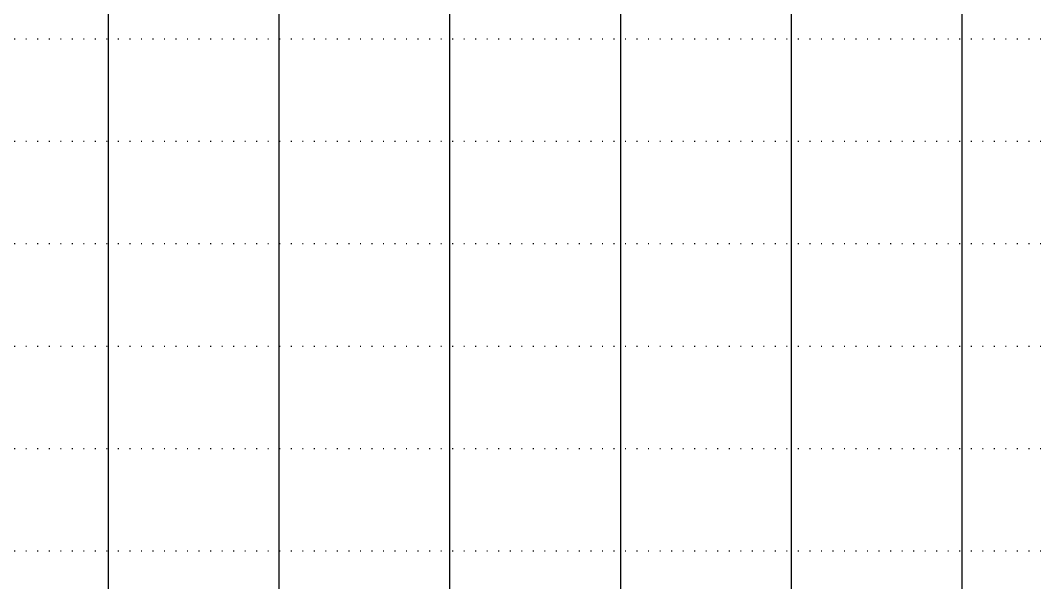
# Model space of a CAD drawing. Header units: millimetres. Extents: x -1499 to 6658, y -12483 to -6008.
# Drawn here: x 2505.9 to 2625.7, y -10700.8 to -10634.9 of the extents above; entities that cross this region are included whole.
import ezdxf

# ---------------------------------------------------------------- set-up
doc = ezdxf.new("R2010")
doc.units = ezdxf.units.MM
doc.linetypes.add('A-DOTLN01H', pattern=[0.125, 0, -0.125])
doc.layers.add('CR-GRID', color=56, linetype='A-DOTLN01H')
doc.layers.add('수직그리드', color=1, linetype='Continuous')

msp = doc.modelspace()

# ---------------------------------------------------------------- linework, layer by layer
at = {"layer": 'CR-GRID', "linetype": 'A-DOTLN01H', "ltscale": 10}
for p, q in [((696.16, -10637.06), (3036.16, -10637.06)), ((696.16, -10649.06), (3036.16, -10649.06)), ((696.16, -10661.06), (3036.16, -10661.06)), ((696.16, -10673.06), (3036.16, -10673.06)), ((696.16, -10685.06), (3036.16, -10685.06)), ((696.16, -10697.06), (6196.16, -10697.06))]:
    msp.add_line(p, q, dxfattribs=at)
at = {"layer": '수직그리드'}
for p, q in [((2596.16, -10485.69), (2596.16, -11873.06)), ((2616.16, -10488.5), (2616.16, -11873.06)), ((2576.16, -10492.27), (2576.16, -11873.06)), ((2556.16, -10553.69), (2556.16, -11873.06)), ((2536.16, -10571.26), (2536.16, -11873.06)), ((2516.16, -10579.58), (2516.16, -11873.06))]:
    msp.add_line(p, q, dxfattribs=at)

doc.saveas('drawing.dxf')
